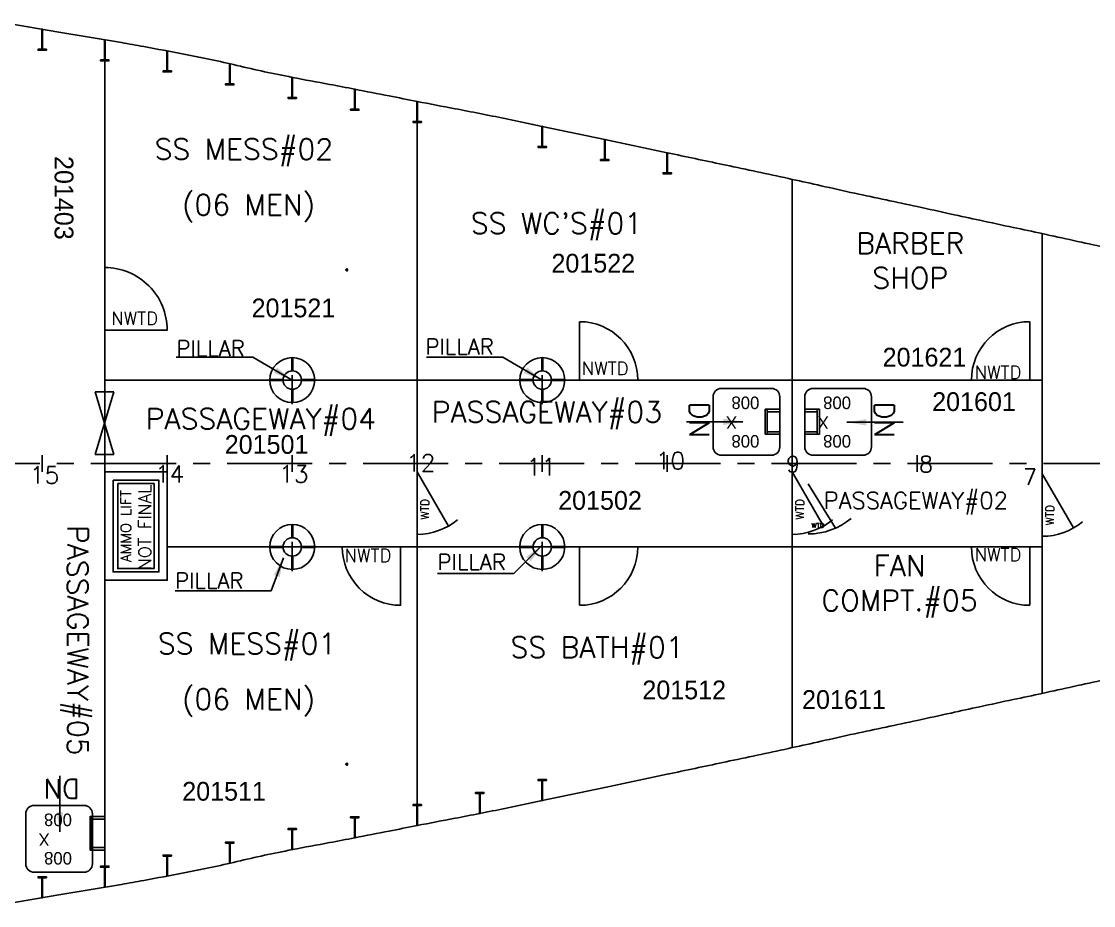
# Model space of a CAD drawing. Header units: inches. Extents: x -439515 to 171412, y -8673 to 415183.
# Drawn here: x 126288 to 137318, y 86315 to 95403 of the extents above; entities that cross this region are included whole.
import ezdxf
from ezdxf.enums import TextEntityAlignment as Align

# ---------------------------------------------------------------- set-up
doc = ezdxf.new("R2010")
doc.units = ezdxf.units.IN
doc.header["$LTSCALE"] = 700
doc.header["$MEASUREMENT"] = 0
for name, pattern in [('CENTER', [2, 1.25, -0.25, 0.25, -0.25]), ('DASHDOT', [1, 0.5, -0.25, 0, -0.25]), ('DOTDASH1', [1600, 1000, -250, 100, -250]), ('H1', [40, 20, -20])]:
    doc.linetypes.add(name, pattern=pattern)
for name, color, linetype in [('00', 7, 'Continuous'), ('01', 7, 'Continuous'), ('2 DECK', 7, 'Continuous'), ('3 DECK', 7, 'Continuous'), ('COMPT.NOS', 4, 'Continuous'), ('COMPTNAME', 7, 'Continuous'), ('HATCH', 142, 'Continuous'), ('HATCHES', 7, 'Continuous'), ('UP-DOWN', 7, 'Continuous')]:
    doc.layers.add(name, color=color, linetype=linetype)
doc.styles.add('ROMANS', font='romans')
doc.styles.add('style1', font='romans.shx', dxfattribs={"height": 250})
doc.dimstyles.get("Standard").update_dxf_attribs({"dimtxt": 150.18, "dimasz": 200.18, "dimexe": 0.8, "dimexo": 0.625, "dimgap": 0.09, "dimtad": 0, "dimtih": 1, "dimtoh": 1, "dimdec": 0, "dimzin": 0, "dimdsep": 46, "dimtxsty": 'Standard', "dimcen": 8.09, "dimclrd": 40, "dimclre": 40, "dimadec": 0, "dimazin": 0, "dimtfac": 1, "dimtdec": 0, "dimtofl": 0, "dimtmove": 0, "dimatfit": 3, "dimfxl": 1, "dimtolj": 1, "dimtzin": 0, "dimarcsym": 0})

# ---------------------------------------------------------------- blocks, each defined once
blk = doc.blocks.new('DLN', base_point=(36758, 6815))
at = {"linetype": 'Continuous'}
blk.add_lwpolyline([(37258, 6815), (37258, 7815, 0.414214), (36258, 6815)], format="xyb", dxfattribs=at)
blk = doc.blocks.new('PILAR')
at = {"color": 4, "linetype": 'DASHDOT'}
for p, q in [((145253, 170303), (145253, 170883)), ((144963, 170593), (145543, 170593))]:
    blk.add_line(p, q, dxfattribs=at)
at = {"color": 4}
for points in [[(145247, 170853), (145247, 170703), (145259, 170703), (145259, 170853)], [(144993, 170587), (145143, 170587), (145143, 170599), (144993, 170599)], [(145513, 170587), (145363, 170587), (145363, 170599), (145513, 170599)], [(145247, 170333), (145247, 170483), (145259, 170483), (145259, 170333)]]:
    blk.add_lwpolyline(points, close=True, dxfattribs=at)
for radius in [270, 110]:
    blk.add_circle((145253, 170593), radius, dxfattribs=at)
blk = doc.blocks.new('DRN', base_point=(41665, 6815))
at = {"linetype": 'Continuous'}
blk.add_line((41160, 6825), (41160, 7825), dxfattribs=at)
blk.add_arc((41160, 6825), 1000, 0, 90, dxfattribs=at)
blk = doc.blocks.new('H 800x800')
at = {"layer": 'HATCH'}
blk.add_lwpolyline([(51335, -32897), (51935, -32897, -0.414214), (52035, -32997), (52035, -33597, -0.414214), (51935, -33697), (51335, -33697, -0.414214), (51235, -33597), (51235, -32997, -0.414214)], format="xyb", close=True, dxfattribs=at)
at = {"layer": 'HATCHES'}
for s, p in [('800', (51455, -33139)), ('  X', (51277, -33364)), ('800', (51455, -33600))]:
    blk.add_text(s, height=150, dxfattribs=at).set_placement(p)
blk = doc.blocks.new('fghghj')
at = {"color": 3, "linetype": 'Continuous'}
blk.add_lwpolyline([(318315, -37952), (318615, -37952), (318615, -37927), (318315, -37927)], close=True, dxfattribs=at)
at = {"layer": '00', "color": 3}
for points in [[(318345, -38102), (318345, -37952), (318315, -37952), (318315, -38102)], [(318585, -38102), (318585, -37952), (318615, -37952), (318615, -38102)]]:
    blk.add_lwpolyline(points, close=True, dxfattribs=at)
at = {"layer": '01', "color": 4, "linetype": 'ByBlock'}
blk.add_line((318615, -37927), (318615, -37927), dxfattribs=at)
blk.add_line((318615, -37927), (318615, -37927), dxfattribs=at)
blk = doc.blocks.new('DLW', base_point=(36724, 4033))
at = {"linetype": 'Continuous'}
blk.add_line((37224, 4033), (36358, 4533), dxfattribs=at)
blk.add_arc((37224, 4033), 1000, 140, 180, dxfattribs=at)
blk = doc.blocks.new('qwas')
at = {"color": 3, "linetype": 'H1'}
blk.add_line((-836179, 147376), (-836179, 147776), dxfattribs=at)
at = {"color": 3, "linetype": 'Continuous'}
blk.add_lwpolyline([(-836192, 147376), (-836192, 147776), (-836167, 147776), (-836167, 147376)], close=True, dxfattribs=at)
at = {"layer": '00', "color": 3}
for points in [[(-836342, 147746), (-836192, 147746), (-836192, 147776), (-836342, 147776)], [(-836342, 147406), (-836192, 147406), (-836192, 147376), (-836342, 147376)]]:
    blk.add_lwpolyline(points, close=True, dxfattribs=at)
blk = doc.blocks.new('WTD1400X600')
at = {"linetype": 'Continuous'}
blk.add_line((-56600, 77810), (-56273, 77280), dxfattribs=at)
at = {"linetype": 'Continuous', "extrusion": (0, 0, -1)}
blk.add_ellipse((-56600, 78010), major_axis=(-566, 566), ratio=1, start_param=3.228859, end_param=3.926991, dxfattribs=at)
at = {"layer": 'UP-DOWN', "color": 7, "style": 'ROMANS'}
blk.add_text('WTD', height=58.8, dxfattribs=at).set_placement((-56561, 77282))
blk = doc.blocks.new('A1M', base_point=(36991, 2400))
at = {"linetype": 'Continuous'}
for p, q in [((37491, 2550), (36491, 2250)), ((36491, 2550), (37491, 2250)), ((36491, 2250), (36491, 2550)), ((37491, 2250), (37491, 2550))]:
    blk.add_line(p, q, dxfattribs=at)

msp = doc.modelspace()

# ---------------------------------------------------------------- linework, layer by layer
at = {"color": 7}
for p, q in [((127145, 95214.6), (127145, 86503.9)), ((130360.2, 94581.1), (130360.2, 93185.2)), ((130360.2, 94581.1), (130360.2, 90859.2)), ((134218.3, 93780.3), (134218.3, 87938.1)), ((136790.5, 88496.3), (136790.5, 93222.1)), ((126502, 90773.5), (126502, 90944.9)), ((127788, 90773.5), (127788, 90944.9)), ((129074.1, 90773.5), (129074.1, 90944.9)), ((130360.2, 90773.5), (130360.2, 90944.9)), ((131646.2, 90773.5), (131646.2, 90944.9)), ((132932.3, 90773.5), (132932.3, 90944.9)), ((134218.3, 90773.5), (134218.3, 90944.9)), ((135504.4, 90773.5), (135504.4, 90944.9)), ((136790.5, 90773.5), (136790.5, 90944.9)), ((130360.2, 90859.2), (130360.2, 87138.6)), ((127788, 90001.8), (134218.3, 90001.8))]:
    msp.add_line(p, q, dxfattribs=at)
at = {"color": 5, "linetype": 'CENTER'}
msp.add_line((13603.7, 90859.2), (147274.5, 90859.2), dxfattribs=at)
msp.add_line((136790.5, 90001.8), (134218.3, 90001.8))
at = {"color": 7, "linetype": 'Continuous'}
msp.add_lwpolyline([(136790.5, 91716.6), (127986.4, 91716.6), (127145, 91716.6)], dxfattribs=at)
at = {"color": 3}
msp.add_lwpolyline([(127145, 90773.5), (127788, 90773.5), (127788, 89658.9), (127145, 89658.9)], close=True, dxfattribs=at)
at = {"color": 3, "linetype": 'ByBlock'}
msp.add_lwpolyline([(127230.7, 90687.7), (127702.3, 90687.7), (127702.3, 89744.6), (127230.7, 89744.6)], close=True, dxfattribs=at)
at = {"linetype": 'ByBlock'}
msp.add_lwpolyline([(127280, 90653.4), (127653, 90653.4), (127653, 89778.9), (127280, 89778.9)], close=True, dxfattribs=at)
at = {"color": 3}
for centre in [(131646.2, 91716.6), (131646.2, 90001.8)]:
    msp.add_circle(centre, 94.3, dxfattribs=at)
at = {"layer": '01', "color": 4, "linetype": 'ByBlock'}
msp.add_line((131646.2, 94324.7), (131646.2, 94177.5), dxfattribs=at)
at = {"layer": '01', "linetype": 'ByBlock'}
for p, q in [((131003.2, 87261.7), (131003.2, 87398)), ((130360.2, 87137.3), (130360.2, 87273.7)), ((129717.1, 87011.3), (129717.1, 87227.4)), ((129074.1, 86889.6), (129074.1, 87105.6)), ((128431, 86751.3), (128431, 86967.4)), ((127788, 86618.4), (127788, 86744.6)), ((126502, 86395), (126502, 86611)), ((127145, 86503.9), (127145, 86516.3))]:
    msp.add_line(p, q, dxfattribs=at)
at = {"layer": '2 DECK', "color": 7}
for points in [[(137433.5, 93081.5, -0.0008492), (137111.9, 93151.8, 0.0008495), (136790.5, 93222.1, 0.0015843), (136492.1, 93285.9, -0.0013718), (136147.4, 93359.3, -0.001181), (135851.4, 93424, 0.0010075), (135504.4, 93499.9, 0.0016198), (135183, 93568.5, -0.0016192), (134861.4, 93637.1, -0.0030805), (134514.4, 93714.5, 0.0036114), (134218.3, 93780.3, 0.0002785), (133896.6, 93849.1, 0.000279), (133575.3, 93917.5, 0.00004), (133003.8, 94038.7, 0.0003191), (132932.3, 94053.8), (132289.3, 94189.3), (131646.2, 94324.7, 0.001278), (131260.2, 94405, 0.0019217), (131003.2, 94456.8, 0.0015941), (130748.9, 94506.1, -0.0010429), (130360.2, 94581.1, -0.0004179), (130070.8, 94637.8, 0.000342), (129717.1, 94707.1, 0.0024257), (129459.3, 94756.2, -0.0016237), (129074.1, 94828.9, -0.0110711), (128505.4, 94951.2, 0.011536), (127959.5, 95068.1, 0.0017971), (127546.5, 95145, 0.0032332), (127316.5, 95185.5), (126673.4, 95294.4), (126030.4, 95403.3, 0.0113298)], [(137433.5, 88636.9, 0.0008492), (137111.9, 88566.6, -0.0008495), (136790.5, 88496.3, -0.0015843), (136492.1, 88432.6, 0.0013718), (136147.4, 88359.1, 0.001181), (135851.4, 88294.4, -0.0010075), (135504.4, 88218.5, -0.0016198), (135183, 88149.9, 0.0016192), (134861.4, 88081.3, 0.0030805), (134514.4, 88003.9, -0.0036114), (134218.3, 87938.1, -0.0002785), (133896.6, 87869.3, -0.000279), (133575.3, 87801, -0.00004), (133003.8, 87679.8, -0.0003191), (132932.3, 87664.6), (132289.3, 87529.2), (131646.2, 87393.7, -0.001278), (131260.2, 87313.4, -0.0019217), (131003.2, 87261.7, -0.0015941), (130748.9, 87212.3, 0.0010429), (130360.2, 87137.3, 0.0004179), (130070.8, 87080.6, -0.000342), (129717.1, 87011.3, -0.0024257), (129459.3, 86962.2, 0.0016237), (129074.1, 86889.6, 0.0110711), (128505.4, 86767.2, -0.011536), (127959.5, 86650.4, -0.0017971), (127546.5, 86573.4, -0.0032332), (127316.5, 86532.9), (126673.4, 86424), (126030.4, 86315.1, -0.0113298)]]:
    msp.add_lwpolyline(points, format="xyb", dxfattribs=at)
at = {"layer": '3 DECK', "color": 4}
for points in [[(126505.4, 95323), (126505.4, 95117.7), (126529.8, 95117.7), (126544.8, 95117.7), (126544.8, 95107.4), (126529.7, 95107.4), (126459.1, 95107.4), (126459.1, 95117.7), (126498.5, 95117.7), (126498.5, 95323.9), (126505.4, 95323)], [(127148.4, 95214.1), (127148.4, 95008.8), (127172.8, 95008.8), (127187.8, 95008.8), (127187.8, 94998.5), (127172.7, 94998.5), (127102.1, 94998.5), (127102.1, 95008.8), (127141.5, 95008.8), (127141.6, 95215), (127148.4, 95214.1)], [(127791.5, 95099.4), (127791.5, 94894.3), (127815.8, 94894.3), (127830.9, 94894.3), (127830.9, 94884), (127815.7, 94884), (127745.2, 94884), (127745.2, 94894.3), (127784.6, 94894.3), (127784.6, 95100.7), (127791.5, 95099.4)], [(128434.5, 94966.6), (128434.5, 94761.3), (128458.8, 94761.3), (128473.9, 94761.3), (128473.9, 94751), (128458.7, 94751), (128388.2, 94751), (128388.2, 94761.3), (128427.6, 94761.3), (128427.7, 94967.5), (128434.5, 94966.6)], [(129077.5, 94828.4), (129077.5, 94623.1), (129101.9, 94623.1), (129117, 94623.1), (129117, 94612.8), (129101.8, 94612.8), (129031.2, 94612.8), (129031.2, 94623.1), (129070.7, 94623.1), (129070.7, 94829.3), (129077.5, 94828.4)], [(129720.5, 94706.7), (129720.5, 94501.3), (129744.9, 94501.3), (129760, 94501.3), (129760, 94491.1), (129744.8, 94491.1), (129674.2, 94491.1), (129674.2, 94501.3), (129713.7, 94501.3), (129713.7, 94707.5), (129720.5, 94706.7)], [(130363.6, 94580.6), (130363.6, 94375.3), (130387.9, 94375.3), (130403, 94375.3), (130403, 94365), (130387.8, 94365), (130317.3, 94365), (130317.3, 94375.3), (130356.7, 94375.3), (130356.7, 94581.5), (130363.6, 94580.6)], [(131649.7, 94324), (131649.7, 94118.9), (131674, 94118.9), (131689.1, 94118.9), (131689.1, 94108.7), (131673.9, 94108.7), (131603.4, 94108.7), (131603.4, 94118.9), (131642.8, 94118.9), (131642.8, 94325.4), (131649.7, 94324)], [(132292.7, 94188.5), (132292.7, 93983.5), (132317, 93983.5), (132332.1, 93983.5), (132332.1, 93973.2), (132316.9, 93973.2), (132246.4, 93973.2), (132246.4, 93983.5), (132285.8, 93983.5), (132285.8, 94190), (132292.7, 94188.5)], [(132935.7, 94053.1), (132935.7, 93848), (132960.1, 93848), (132975.2, 93848), (132975.2, 93837.7), (132960, 93837.7), (132889.4, 93837.7), (132889.4, 93848), (132928.9, 93848), (132928.9, 94054.5), (132935.7, 94053.1)], [(131649.7, 87394.4), (131649.7, 87599.5), (131674, 87599.5), (131689.1, 87599.5), (131689.1, 87609.8), (131673.9, 87609.8), (131603.4, 87609.8), (131603.4, 87599.5), (131642.8, 87599.5), (131642.8, 87393), (131649.7, 87394.4)], [(131006.6, 87262.3), (131006.6, 87467.4), (131031, 87467.4), (131046.1, 87467.4), (131046.1, 87477.7), (131030.9, 87477.7), (130960.3, 87477.7), (130960.3, 87467.4), (130999.8, 87467.4), (130999.8, 87261), (131006.6, 87262.3)], [(130363.6, 87137.8), (130363.6, 87343.1), (130387.9, 87343.1), (130403, 87343.1), (130403, 87353.4), (130387.8, 87353.4), (130317.3, 87353.4), (130317.3, 87343.1), (130356.7, 87343.1), (130356.7, 87136.9), (130363.6, 87137.8)], [(129720.5, 87011.7), (129720.5, 87217.1), (129744.9, 87217.1), (129760, 87217.1), (129760, 87227.4), (129744.8, 87227.4), (129674.2, 87227.4), (129674.2, 87217.1), (129713.7, 87217.1), (129713.7, 87010.9), (129720.5, 87011.7)], [(129077.5, 86890), (129077.5, 87095.3), (129101.9, 87095.3), (129117, 87095.3), (129117, 87105.6), (129101.8, 87105.6), (129031.2, 87105.6), (129031.2, 87095.3), (129070.7, 87095.3), (129070.7, 86889.1), (129077.5, 86890)], [(128434.5, 86751.8), (128434.5, 86957.1), (128458.8, 86957.1), (128473.9, 86957.1), (128473.9, 86967.4), (128458.7, 86967.4), (128388.2, 86967.4), (128388.2, 86957.1), (128427.6, 86957.1), (128427.7, 86750.9), (128434.5, 86751.8)], [(127791.5, 86619), (127791.5, 86824.2), (127815.8, 86824.2), (127830.9, 86824.2), (127830.9, 86834.4), (127815.7, 86834.4), (127745.2, 86834.4), (127745.2, 86824.2), (127784.6, 86824.2), (127784.6, 86617.8), (127791.5, 86619)], [(127148.4, 86504.3), (127148.4, 86709.6), (127172.8, 86709.6), (127187.8, 86709.6), (127187.8, 86719.9), (127172.7, 86719.9), (127102.1, 86719.9), (127102.1, 86709.6), (127141.5, 86709.6), (127141.6, 86503.4), (127148.4, 86504.3)], [(126505.4, 86395.4), (126505.4, 86600.7), (126529.8, 86600.7), (126544.8, 86600.7), (126544.8, 86611), (126529.7, 86611), (126459.1, 86611), (126459.1, 86600.7), (126498.5, 86600.7), (126498.5, 86394.5), (126505.4, 86395.4)]]:
    msp.add_lwpolyline(points, dxfattribs=at)

# ---------------------------------------------------------------- block references
at = {"color": 7}
for name, p, xscale, yscale, zscale, rotation in [('DLN', (127145, 92552.5), 0.6430312499999998, 0.6430312499999998, 0.6430312499999998, 270), ('H 800x800', (90419.5, 62739.6), -0.8573749999999999, 0.8573749999999999, 0.8573749999999999, 180), ('DLW', (130360.2, 90452), -0.6430312499999998, 0.6430312499999998, 0.6430312499999998, 270), ('DLW', (134218.3, 90452), -0.6430312499999998, 0.6430312499999998, 0.6430312499999998, 270), ('DLN', (129888.6, 90001.8), -0.6001625000598868, 0.6001624999600753, 0.6001624999999999, 180), ('DRN', (132332.1, 90007.5), -0.6001625000598868, 0.6001624999600753, 0.6001624999999999, 180), ('DRN', (136358.3, 90007.5), 0.6001625000598868, 0.6001624999600753, 0.6001624999999999, 180), ('H 800x800', (82404.8, 58452.8), -0.8573749999999999, 0.8573749999999999, 0.8573749999999999, 180)]:
    msp.add_blockref(name, p, dxfattribs=dict(at, xscale=xscale, yscale=yscale, zscale=zscale, rotation=rotation))
for name, p, xscale, yscale, zscale in [('DRN', (132332.1, 91710.9), 0.6001625000598868, 0.6001624999600753, 0.6001624999999999), ('DRN', (136358.3, 91710.9), -0.6001625000598868, 0.6001624999600753, 0.6001624999999999), ('qwas', (-589913.5, -39470.5), -0.8573749999999999, 0.8573749999999999, 0.8573749999999999)]:
    msp.add_blockref(name, p, dxfattribs=dict(at, xscale=xscale, yscale=yscale, zscale=zscale))
at = {"xscale": 0.8573749999999999, "yscale": 0.8573749999999999, "zscale": 0.8573749999999999}
for p in [(4538.1, -54545.8), (7110.2, -54545.8), (4538.1, -56260.6), (7110.2, -56260.6)]:
    msp.add_blockref('PILAR', p, dxfattribs=at)
at = {"color": 1, "xscale": -0.6430312499999998, "yscale": 0.6430312499999998, "zscale": 0.6430312499999998, "rotation": 90}
msp.add_blockref('A1M', (127143.7, 91273.4), dxfattribs=at)
for name, p, xscale, yscale, zscale, rotation in [('H 800x800', (89476.4, 62739.6), -0.8573749999999999, 0.8573749999999999, 0.8573749999999999, 180), ('DLW', (136790.5, 90432.3), -0.6430312499999998, 0.6430312499999998, 0.6430312499999998, 270)]:
    msp.add_blockref(name, p, dxfattribs=dict(xscale=xscale, yscale=yscale, zscale=zscale, rotation=rotation))
at = {"color": 5, "linetype": 'Continuous', "yscale": 0.8573749999999999, "zscale": 0.8573749999999999}
for p, xscale, rotation in [((101422, 364331.7), -0.8573749999999999, 90), ((101422, -181755.9), 0.8573749999999999, 90), ((167014.7, -181755.9), -0.8573749999999999, 270)]:
    msp.add_blockref('fghghj', p, dxfattribs=dict(at, xscale=xscale, rotation=rotation))
at = {"layer": '01', "linetype": 'ByBlock', "xscale": 0.8573749999999999, "yscale": 0.8573749999999999, "zscale": 0.8573749999999999}
msp.add_blockref('WTD1400X600', (182909.3, 23937), dxfattribs=at)

# ---------------------------------------------------------------- texts
at = {"color": 7, "style": 'ROMANS'}
for p in [(127211.1, 92283.6, 0), (132051.9, 91769.2, 0), (136093.2, 91728.4, 0), (129611.8, 89846.6, 0), (136093.2, 89854.5, 0)]:
    msp.add_text('NWTD', height=135.47, dxfattribs=at).set_placement(p)
for s, height, p in [('12', 176.83, (130395.3, 90775.6)), ('11', 176.83, (131636, 90736.7)), ('10', 176.83, (132964.5, 90799.7)), ('9', 165, (134227.1, 90770.6)), ('8', 165, (135594.5, 90770.6)), ('15', 176.83, (126526.6, 90652.2)), ('14', 176.83, (127813.6, 90662.7)), ('13', 176.83, (129090.5, 90662.7)), ('7', 165, (136665.1, 90640.1))]:
    msp.add_text(s, height=height, dxfattribs=at).set_placement(p, align=Align.CENTER)
msp.add_text('AMMO LIFT', height=106.1, rotation=90, dxfattribs=at).set_placement((127362.6, 90216.3), align=Align.MIDDLE)
for p in [(130478.4, 90284.9), (134336.5, 90284.9), (136908.7, 90224.3)]:
    msp.add_text('WTD', height=80.64, rotation=90, dxfattribs=at).set_placement(p)
at = {"layer": 'COMPT.NOS', "color": 4, "linetype": 'ByBlock', "insert": (126822.7, 94020.3), "char_height": 192.91, "width": 1570.243, "attachment_point": 1, "rotation": 270}
msp.add_mtext('201403', dxfattribs=at)
at = {"layer": 'COMPT.NOS', "color": 4, "linetype": 'ByBlock', "char_height": 192.91, "width": 1570.243, "attachment_point": 1}
for s, insert in [('201522', (131741, 93014.8)), ('201521', (128656.2, 92554.8)), ('201621', (135148, 92048.7)), ('201601', (135657.5, 91591.7)), ('201501', (128380, 91151.6)), ('201502', (131810, 90576.5)), ('201512', (132676.3, 88628.2)), ('201611', (134319.3, 88529.3)), ('201511', (127942.6, 87586.2))]:
    msp.add_mtext(s, dxfattribs=dict(at, insert=insert))
at = {"layer": 'COMPTNAME', "linetype": 'ByBlock', "style": 'style1'}
for s, p in [('SS MESS#02', (127658, 93982.8)), ('(06 MEN)', (127939.1, 93411.2)), ("SS WC'S#01", (130910.7, 93221.7)), ('SS MESS#01', (127691, 88900.7)), ('SS BATH#01', (131319.5, 88862.4)), ('(06 MEN)', (127939.1, 88329.1))]:
    msp.add_text(s, height=214.34, dxfattribs=at).set_placement(p)
at = {"layer": 'COMPTNAME', "color": 0, "linetype": 'ByBlock', "style": 'ROMANS'}
for p in [(129591.3, 92839.6), (129591.3, 87757.5)]:
    msp.add_text('.', height=205.8, dxfattribs=at).set_placement(p)
at = {"layer": 'COMPTNAME', "color": 7, "style": 'style1'}
msp.add_text('NOT FINAL', height=128.61, rotation=90, dxfattribs=at).set_placement((127622.1, 90203.9), align=Align.CENTER)
at = {"layer": 'COMPTNAME', "style": 'style1'}
for s, insert, char_height, width, attachment_point in [('BARBER\\PSHOP', (135431.6, 92944.7), 214.34, 2559.615, 5), ('\\pt3777.14;{\\Fromans.shx|c0;PASSAGEWAY#04}', (127566.6, 91426.2), 214.344, 2632.856, 1), ('\\pt3777.14;{\\Fromans.shx|c0;PASSAGEWAY#03}', (130509, 91496.2), 214.344, 2632.856, 1), ('FAN \\PCOMPT.#05', (135321.9, 89593.7), 214.34, 3654.696, 5)]:
    msp.add_mtext(s, dxfattribs=dict(at, insert=insert, char_height=char_height, width=width, attachment_point=attachment_point))
at = {"layer": 'COMPTNAME', "color": 7, "linetype": 'DOTDASH1', "insert": (134541, 90565), "char_height": 171.475, "width": 2152.583, "attachment_point": 1, "style": 'style1'}
msp.add_mtext('\\pt3021.71;{\\Fromans.shx|c0;PASSAGEWAY#02}', dxfattribs=at)
at = {"layer": 'COMPTNAME', "insert": (126975.8, 90225.9), "char_height": 214.344, "width": 2246.323, "attachment_point": 1, "rotation": 270, "style": 'style1'}
msp.add_mtext('\\pt3777.14;{\\Fromans.shx|c0;PASSAGEWAY#05}', dxfattribs=at)
at = {"layer": 'UP-DOWN', "color": 7, "style": 'ROMANS'}
for p in [(127883.5, 91962.6), (130444.5, 91979.1), (130568.9, 89765.6), (127869.1, 89574.5)]:
    msp.add_text('PILLAR', height=161.27, dxfattribs=at).set_placement(p)
at = {"layer": 'UP-DOWN', "style": 'ROMANS'}
for p in [(133162.2, 91492.5), (135063.4, 91492.5)]:
    msp.add_text('DN', height=201.59, rotation=270, dxfattribs=at).set_placement(p)
at = {"layer": 'UP-DOWN', "color": 7, "style": 'ROMANS'}
msp.add_text('DN', height=201.59, rotation=180, dxfattribs=at).set_placement((126890.6, 87615.9))

# ---------------------------------------------------------------- leaders
for points in [[(129074.1, 91716.6), (128668.6, 91954), (127881.8, 91954)], [(131646.2, 91716.6), (131240.7, 91954), (130453.9, 91954)], [(131646.2, 90019.1), (131355.6, 89726.8), (130568.7, 89726.8)], [(128984.5, 89890.8), (128858.7, 89551.2), (127870.9, 89551.2)]]:
    msp.add_leader(points, dimstyle='Standard', override={"dimgap": 0.09, "dimtad": 0})
at = {"color": 3}
for points in [[(133708.6, 91287.9), (133130.9, 91287.9)], [(134781.2, 91282.7), (135358.8, 91282.7)]]:
    msp.add_leader(points, dimstyle='Standard', dxfattribs=at)
at = {"color": 7}
msp.add_leader([(126683.6, 87071.4), (126683.6, 87649)], dimstyle='Standard', dxfattribs=at)

doc.saveas('drawing.dxf')
